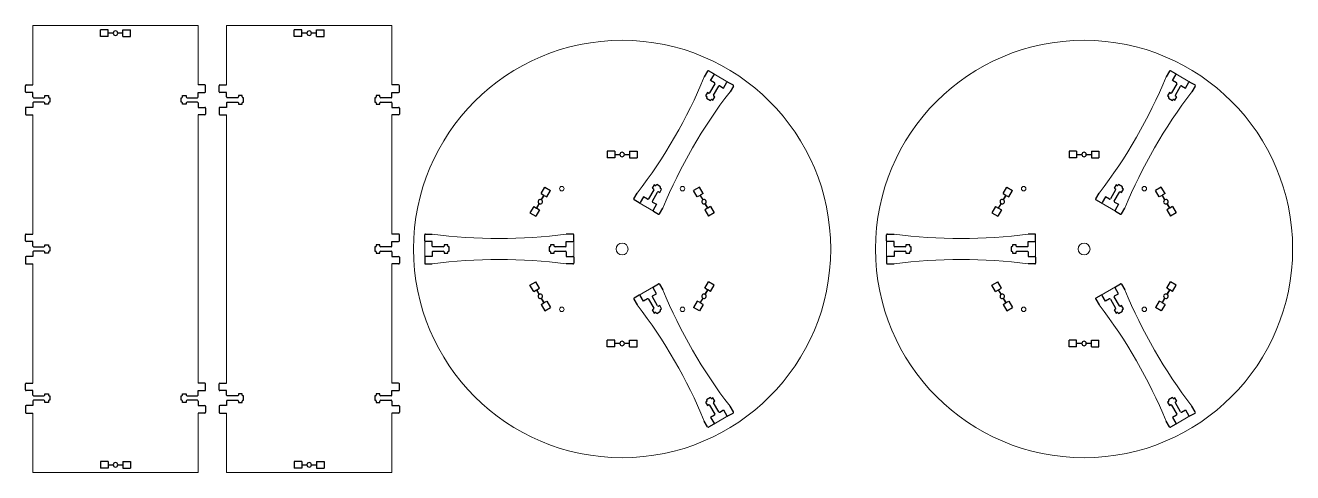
# Model space of a CAD drawing. Header units: millimetres. Extents: x 0 to 1730, y 0 to 300.
# Drawn here: x 879 to 1730, y 0 to 300 of the extents above; entities that cross this region are included whole.
import ezdxf

# ---------------------------------------------------------------- set-up
doc = ezdxf.new("R2010")
doc.units = ezdxf.units.MM
doc.layers.get('0').update_dxf_attribs({"linetype": 'CONTINUOUS', "lineweight": 25, "true_color": 0x000000})
for name, color, linetype, lineweight, true_color in [('Flange', 7, 'CONTINUOUS', 0, 0x000000), ('Left', 7, 'CONTINUOUS', 0, 0x000000), ('Right', 7, 'CONTINUOUS', 0, 0x000000)]:
    doc.layers.add(name, color=color, linetype=linetype, lineweight=lineweight, true_color=true_color)

msp = doc.modelspace()

# ---------------------------------------------------------------- linework, layer by layer
for p, q in [((935, 297), (930, 297)), ((930, 292.5), (930, 297)), ((935, 292.5), (930, 292.5)), ((935, 294.82), (935, 297)), ((938.5, 294.82), (935, 294.82)), ((938.5, 294.67), (935, 294.67)), ((935, 292.5), (935, 294.67)), ((945, 294.82), (941.5, 294.82)), ((945, 294.67), (941.5, 294.67)), ((945, 297), (950, 297)), ((945, 294.82), (945, 297)), ((945, 292.5), (945, 294.67)), ((945, 292.5), (950, 292.5)), ((950, 292.5), (950, 297)), ((1065, 297), (1060, 297)), ((1060, 292.5), (1060, 297)), ((1065, 292.5), (1060, 292.5)), ((1065, 294.82), (1065, 297)), ((1068.5, 294.82), (1065, 294.82)), ((1068.5, 294.67), (1065, 294.67)), ((1065, 292.5), (1065, 294.67)), ((1075, 294.82), (1071.5, 294.82)), ((1075, 294.67), (1071.5, 294.67)), ((1075, 297), (1080, 297)), ((1075, 294.82), (1075, 297)), ((1075, 292.5), (1075, 294.67)), ((1075, 292.5), (1080, 292.5)), ((1080, 292.5), (1080, 297)), ((1337.34, 269.32), (1335.09, 265.42)), ((1341.49, 267.5), (1338.02, 269.5)), ((1339.42, 262.92), (1341.67, 266.82)), ((1647.34, 269.32), (1645.09, 265.42)), ((1651.49, 267.5), (1648.02, 269.5)), ((1649.42, 262.92), (1651.67, 266.82)), ((879.5, 255.5), (879.5, 259.5)), ((880, 260), (884.5, 260)), ((1000, 260), (995.5, 260)), ((1000.5, 255.5), (1000.5, 259.5)), ((1009.5, 255.5), (1009.5, 259.5)), ((1010, 260), (1014.5, 260)), ((1130, 260), (1125.5, 260)), ((1130.5, 255.5), (1130.5, 259.5)), ((1342.2, 260.74), (1338.7, 254.67)), ((1342.02, 261.42), (1339.42, 262.92)), ((1341.3, 253.17), (1344.8, 259.24)), ((1345.48, 259.42), (1348.08, 257.92)), ((1348.08, 257.92), (1350.33, 261.82)), ((1351.01, 262), (1354.48, 260)), ((1354.66, 259.32), (1352.41, 255.42)), ((1652.2, 260.74), (1648.7, 254.67)), ((1652.02, 261.42), (1649.42, 262.92)), ((1651.3, 253.17), (1654.8, 259.24)), ((1655.48, 259.42), (1658.08, 257.92)), ((1658.08, 257.92), (1660.33, 261.82)), ((1661.01, 262), (1664.48, 260)), ((1664.66, 259.32), (1662.41, 255.42)), ((884.5, 255), (880, 255)), ((884.5, 252), (884.5, 255)), ((884.5, 248), (884.5, 245)), ((885, 251.5), (892, 251.5)), ((892, 248.5), (885, 248.5)), ((892.5, 252.86), (895, 252.86)), ((892.5, 252), (892.5, 252.86)), ((892.5, 247.14), (892.5, 248)), ((895, 247.14), (892.5, 247.14)), ((895, 252.86), (895, 252)), ((895, 248), (895, 247.14)), ((895.5, 251.5), (896, 251.5)), ((896, 248.5), (895.5, 248.5)), ((896, 251.5), (896, 248.5)), ((984, 248.5), (984, 251.5)), ((984, 251.5), (984.5, 251.5)), ((984.5, 248.5), (984, 248.5)), ((985, 252), (985, 252.86)), ((985, 252.86), (987.5, 252.86)), ((985, 247.14), (985, 248)), ((987.5, 247.14), (985, 247.14)), ((987.5, 252.86), (987.5, 252)), ((987.5, 248), (987.5, 247.14)), ((988, 251.5), (995, 251.5)), ((995, 248.5), (988, 248.5)), ((995.5, 252), (995.5, 255)), ((995.5, 255), (1000, 255)), ((995.5, 248), (995.5, 245)), ((1014.5, 255), (1010, 255)), ((1014.5, 252), (1014.5, 255)), ((1014.5, 248), (1014.5, 245)), ((1022, 251.5), (1015, 251.5)), ((1015, 248.5), (1022, 248.5)), ((1025, 252.86), (1022.5, 252.86)), ((1022.5, 252.86), (1022.5, 252)), ((1022.5, 248), (1022.5, 247.14)), ((1022.5, 247.14), (1025, 247.14)), ((1025, 252), (1025, 252.86)), ((1025, 247.14), (1025, 248)), ((1026, 251.5), (1025.5, 251.5)), ((1025.5, 248.5), (1026, 248.5)), ((1026, 248.5), (1026, 251.5)), ((1114, 251.5), (1114, 248.5)), ((1114.5, 251.5), (1114, 251.5)), ((1114, 248.5), (1114.5, 248.5)), ((1115, 252.86), (1115, 252)), ((1117.5, 252.86), (1115, 252.86)), ((1115, 248), (1115, 247.14)), ((1115, 247.14), (1117.5, 247.14)), ((1117.5, 252), (1117.5, 252.86)), ((1117.5, 247.14), (1117.5, 248)), ((1125, 251.5), (1118, 251.5)), ((1118, 248.5), (1125, 248.5)), ((1125.5, 255), (1130, 255)), ((1125.5, 252), (1125.5, 255)), ((1125.5, 248), (1125.5, 245)), ((1337.27, 254.92), (1336.02, 252.75)), ((1336.02, 252.75), (1336.77, 252.32)), ((1336.95, 251.64), (1336.7, 251.21)), ((1336.7, 251.21), (1339.3, 249.71)), ((1338.02, 254.49), (1337.27, 254.92)), ((1339.3, 249.71), (1339.55, 250.14)), ((1340.23, 250.32), (1340.98, 249.89)), ((1340.98, 249.89), (1342.23, 252.06)), ((1342.23, 252.06), (1341.48, 252.49)), ((1647.27, 254.92), (1646.02, 252.75)), ((1646.02, 252.75), (1646.77, 252.32)), ((1646.95, 251.64), (1646.7, 251.21)), ((1646.7, 251.21), (1649.3, 249.71)), ((1648.02, 254.49), (1647.27, 254.92)), ((1649.3, 249.71), (1649.55, 250.14)), ((1650.23, 250.32), (1650.98, 249.89)), ((1650.98, 249.89), (1652.23, 252.06)), ((1652.23, 252.06), (1651.48, 252.49)), ((879.5, 244.5), (879.5, 240.5)), ((884.5, 245), (880, 245)), ((880, 240), (884.5, 240)), ((995.5, 245), (1000, 245)), ((1000, 240), (995.5, 240)), ((1000.5, 244.5), (1000.5, 240.5)), ((1009.5, 244.5), (1009.5, 240.5)), ((1014.5, 245), (1010, 245)), ((1010, 240), (1014.5, 240)), ((1125.5, 245), (1130, 245)), ((1130, 240), (1125.5, 240)), ((1130.5, 244.5), (1130.5, 240.5)), ((1275, 215.65), (1270, 215.65)), ((1270, 215.65), (1270, 211.15)), ((1275, 215.65), (1275, 213.48)), ((1275, 213.48), (1278.5, 213.48)), ((1275, 213.33), (1275, 211.15)), ((1275, 213.33), (1278.5, 213.33)), ((1281.5, 213.48), (1285, 213.48)), ((1281.5, 213.33), (1285, 213.33)), ((1285, 215.65), (1290, 215.65)), ((1285, 215.65), (1285, 213.48)), ((1285, 213.33), (1285, 211.15)), ((1290, 215.65), (1290, 211.15)), ((1585, 215.65), (1580, 215.65)), ((1580, 215.65), (1580, 211.15)), ((1585, 215.65), (1585, 213.48)), ((1585, 213.48), (1588.5, 213.48)), ((1585, 213.33), (1585, 211.15)), ((1585, 213.33), (1588.5, 213.33)), ((1591.5, 213.48), (1595, 213.48)), ((1591.5, 213.33), (1595, 213.33)), ((1595, 215.65), (1600, 215.65)), ((1595, 215.65), (1595, 213.48)), ((1595, 213.33), (1595, 211.15)), ((1600, 215.65), (1600, 211.15)), ((1275, 211.15), (1270, 211.15)), ((1285, 211.15), (1290, 211.15)), ((1585, 211.15), (1580, 211.15)), ((1595, 211.15), (1600, 211.15)), ((1225.64, 187.16), (1228.14, 191.49)), ((1225.64, 187.16), (1227.53, 186.07)), ((1228.14, 191.49), (1232.04, 189.24)), ((1229.54, 184.91), (1232.04, 189.24)), ((1287.84, 183.58), (1290.09, 187.48)), ((1301.2, 189.72), (1297.7, 183.66)), ((1301.52, 193), (1300.27, 190.83)), ((1300.27, 190.83), (1301.02, 190.4)), ((1300.3, 182.16), (1303.8, 188.22)), ((1302.27, 192.57), (1301.52, 193)), ((1303.2, 193.19), (1302.95, 192.75)), ((1305.8, 191.69), (1303.2, 193.19)), ((1304.48, 188.4), (1305.23, 187.97)), ((1305.23, 187.97), (1306.48, 190.14)), ((1305.55, 191.25), (1305.8, 191.69)), ((1306.48, 190.14), (1305.73, 190.57)), ((1331.86, 191.49), (1327.96, 189.24)), ((1330.46, 184.91), (1327.96, 189.24)), ((1334.36, 187.16), (1331.86, 191.49)), ((1334.36, 187.16), (1332.47, 186.07)), ((1535.64, 187.16), (1538.14, 191.49)), ((1535.64, 187.16), (1537.53, 186.07)), ((1538.14, 191.49), (1542.04, 189.24)), ((1539.54, 184.91), (1542.04, 189.24)), ((1597.84, 183.58), (1600.09, 187.48)), ((1611.2, 189.72), (1607.7, 183.66)), ((1611.52, 193), (1610.27, 190.83)), ((1610.27, 190.83), (1611.02, 190.4)), ((1610.3, 182.16), (1613.8, 188.22)), ((1612.27, 192.57), (1611.52, 193)), ((1613.2, 193.19), (1612.95, 192.75)), ((1615.8, 191.69), (1613.2, 193.19)), ((1614.48, 188.4), (1615.23, 187.97)), ((1615.23, 187.97), (1616.48, 190.14)), ((1615.55, 191.25), (1615.8, 191.69)), ((1616.48, 190.14), (1615.73, 190.57)), ((1641.86, 191.49), (1637.96, 189.24)), ((1640.46, 184.91), (1637.96, 189.24)), ((1644.36, 187.16), (1641.86, 191.49)), ((1644.36, 187.16), (1642.47, 186.07)), ((1222.53, 177.41), (1224.28, 180.44)), ((1222.66, 177.33), (1224.41, 180.37)), ((1225.78, 183.04), (1227.53, 186.07)), ((1225.91, 182.96), (1227.66, 185.99)), ((1227.66, 185.99), (1229.54, 184.91)), ((1291.49, 180.9), (1288.02, 182.9)), ((1294.42, 184.98), (1292.17, 181.08)), ((1297.02, 183.48), (1294.42, 184.98)), ((1300.48, 181.48), (1303.08, 179.98)), ((1303.08, 179.98), (1300.83, 176.08)), ((1332.34, 185.99), (1330.46, 184.91)), ((1332.34, 185.99), (1334.09, 182.96)), ((1332.47, 186.07), (1334.22, 183.04)), ((1335.59, 180.37), (1337.34, 177.33)), ((1335.72, 180.44), (1337.47, 177.41)), ((1532.53, 177.41), (1534.28, 180.44)), ((1532.66, 177.33), (1534.41, 180.37)), ((1535.78, 183.04), (1537.53, 186.07)), ((1535.91, 182.96), (1537.66, 185.99)), ((1537.66, 185.99), (1539.54, 184.91)), ((1601.49, 180.9), (1598.02, 182.9)), ((1604.42, 184.98), (1602.17, 181.08)), ((1607.02, 183.48), (1604.42, 184.98)), ((1610.48, 181.48), (1613.08, 179.98)), ((1613.08, 179.98), (1610.83, 176.08)), ((1642.34, 185.99), (1640.46, 184.91)), ((1642.34, 185.99), (1644.09, 182.96)), ((1642.47, 186.07), (1644.22, 183.04)), ((1645.59, 180.37), (1647.34, 177.33)), ((1645.72, 180.44), (1647.47, 177.41)), ((1220.64, 178.5), (1218.14, 174.17)), ((1218.14, 174.17), (1222.04, 171.92)), ((1220.64, 178.5), (1222.53, 177.41)), ((1224.54, 176.25), (1222.04, 171.92)), ((1222.66, 177.33), (1224.54, 176.25)), ((1301.01, 175.4), (1304.48, 173.4)), ((1305.16, 173.58), (1307.41, 177.48)), ((1337.34, 177.33), (1335.46, 176.25)), ((1335.46, 176.25), (1337.96, 171.92)), ((1339.36, 178.5), (1337.47, 177.41)), ((1341.86, 174.17), (1337.96, 171.92)), ((1339.36, 178.5), (1341.86, 174.17)), ((1530.64, 178.5), (1528.14, 174.17)), ((1528.14, 174.17), (1532.04, 171.92)), ((1530.64, 178.5), (1532.53, 177.41)), ((1534.54, 176.25), (1532.04, 171.92)), ((1532.66, 177.33), (1534.54, 176.25)), ((1611.01, 175.4), (1614.48, 173.4)), ((1615.16, 173.58), (1617.41, 177.48)), ((1647.34, 177.33), (1645.46, 176.25)), ((1645.46, 176.25), (1647.96, 171.92)), ((1649.36, 178.5), (1647.47, 177.41)), ((1651.86, 174.17), (1647.96, 171.92)), ((1649.36, 178.5), (1651.86, 174.17)), ((879.5, 155.5), (879.5, 159.5)), ((880, 160), (884.5, 160)), ((884.5, 155), (880, 155)), ((884.5, 152), (884.5, 155)), ((1130, 160), (1125.5, 160)), ((1125.5, 155), (1130, 155)), ((1125.5, 152), (1125.5, 155)), ((1130.5, 155.5), (1130.5, 159.5)), ((1147.5, 155.5), (1147.5, 159.5)), ((1148, 160), (1152.5, 160)), ((1152.5, 155), (1148, 155)), ((1152.5, 152), (1152.5, 155)), ((1247, 160), (1242.5, 160)), ((1242.5, 155), (1247, 155)), ((1242.5, 152), (1242.5, 155)), ((1247.5, 155.5), (1247.5, 159.5)), ((1457.5, 155.5), (1457.5, 159.5)), ((1458, 160), (1462.5, 160)), ((1462.5, 155), (1458, 155)), ((1462.5, 152), (1462.5, 155)), ((1557, 160), (1552.5, 160)), ((1552.5, 155), (1557, 155)), ((1552.5, 152), (1552.5, 155)), ((1557.5, 155.5), (1557.5, 159.5)), ((884.5, 145), (880, 145)), ((884.5, 148), (884.5, 145)), ((885, 151.5), (892, 151.5)), ((892, 148.5), (885, 148.5)), ((892.5, 152.86), (895, 152.86)), ((892.5, 152), (892.5, 152.86)), ((892.5, 147.14), (892.5, 148)), ((895, 147.14), (892.5, 147.14)), ((895, 152.86), (895, 152)), ((895, 148), (895, 147.14)), ((895.5, 151.5), (896, 151.5)), ((896, 148.5), (895.5, 148.5)), ((896, 151.5), (896, 148.5)), ((1114, 151.5), (1114, 148.5)), ((1114.5, 151.5), (1114, 151.5)), ((1114, 148.5), (1114.5, 148.5)), ((1115, 152.86), (1115, 152)), ((1117.5, 152.86), (1115, 152.86)), ((1115, 148), (1115, 147.14)), ((1115, 147.14), (1117.5, 147.14)), ((1117.5, 152), (1117.5, 152.86)), ((1117.5, 147.14), (1117.5, 148)), ((1125, 151.5), (1118, 151.5)), ((1118, 148.5), (1125, 148.5)), ((1125.5, 148), (1125.5, 145)), ((1125.5, 145), (1130, 145)), ((1152.5, 145), (1148, 145)), ((1152.5, 148), (1152.5, 145)), ((1160, 151.5), (1153, 151.5)), ((1153, 148.5), (1160, 148.5)), ((1163, 152.86), (1160.5, 152.86)), ((1160.5, 152.86), (1160.5, 152)), ((1160.5, 148), (1160.5, 147.14)), ((1160.5, 147.14), (1163, 147.14)), ((1163, 152), (1163, 152.86)), ((1163, 147.14), (1163, 148)), ((1164, 151.5), (1163.5, 151.5)), ((1163.5, 148.5), (1164, 148.5)), ((1164, 148.5), (1164, 151.5)), ((1231, 151.5), (1231, 148.5)), ((1231.5, 151.5), (1231, 151.5)), ((1231, 148.5), (1231.5, 148.5)), ((1232, 152.86), (1232, 152)), ((1234.5, 152.86), (1232, 152.86)), ((1232, 148), (1232, 147.14)), ((1232, 147.14), (1234.5, 147.14)), ((1234.5, 152), (1234.5, 152.86)), ((1234.5, 147.14), (1234.5, 148)), ((1242, 151.5), (1235, 151.5)), ((1235, 148.5), (1242, 148.5)), ((1242.5, 148), (1242.5, 145)), ((1242.5, 145), (1247, 145)), ((1462.5, 145), (1458, 145)), ((1462.5, 148), (1462.5, 145)), ((1470, 151.5), (1463, 151.5)), ((1463, 148.5), (1470, 148.5)), ((1473, 152.86), (1470.5, 152.86)), ((1470.5, 152.86), (1470.5, 152)), ((1470.5, 148), (1470.5, 147.14)), ((1470.5, 147.14), (1473, 147.14)), ((1473, 152), (1473, 152.86)), ((1473, 147.14), (1473, 148)), ((1474, 151.5), (1473.5, 151.5)), ((1473.5, 148.5), (1474, 148.5)), ((1474, 148.5), (1474, 151.5)), ((1541, 151.5), (1541, 148.5)), ((1541.5, 151.5), (1541, 151.5)), ((1541, 148.5), (1541.5, 148.5)), ((1542, 152.86), (1542, 152)), ((1544.5, 152.86), (1542, 152.86)), ((1542, 148), (1542, 147.14)), ((1542, 147.14), (1544.5, 147.14)), ((1544.5, 152), (1544.5, 152.86)), ((1544.5, 147.14), (1544.5, 148)), ((1552, 151.5), (1545, 151.5)), ((1545, 148.5), (1552, 148.5)), ((1552.5, 148), (1552.5, 145)), ((1552.5, 145), (1557, 145)), ((879.5, 144.5), (879.5, 140.5)), ((880, 140), (884.5, 140)), ((1130, 140), (1125.5, 140)), ((1130.5, 144.5), (1130.5, 140.5)), ((1147.5, 144.5), (1147.5, 140.5)), ((1148, 140), (1152.5, 140)), ((1247, 140), (1242.5, 140)), ((1247.5, 144.5), (1247.5, 140.5)), ((1457.5, 144.5), (1457.5, 140.5)), ((1458, 140), (1462.5, 140)), ((1557, 140), (1552.5, 140)), ((1557.5, 144.5), (1557.5, 140.5)), ((1218.14, 125.83), (1222.04, 128.08)), ((1224.54, 123.75), (1222.04, 128.08)), ((1335.46, 123.75), (1337.96, 128.08)), ((1341.86, 125.83), (1337.96, 128.08)), ((1528.14, 125.83), (1532.04, 128.08)), ((1534.54, 123.75), (1532.04, 128.08)), ((1645.46, 123.75), (1647.96, 128.08)), ((1651.86, 125.83), (1647.96, 128.08)), ((1220.64, 121.5), (1218.14, 125.83)), ((1220.64, 121.5), (1222.53, 122.59)), ((1224.28, 119.56), (1222.53, 122.59)), ((1222.66, 122.67), (1224.54, 123.75)), ((1224.41, 119.63), (1222.66, 122.67)), ((1291.49, 119.1), (1288.02, 117.1)), ((1300.48, 118.52), (1303.08, 120.02)), ((1303.08, 120.02), (1300.83, 123.92)), ((1301.01, 124.6), (1304.48, 126.6)), ((1305.16, 126.42), (1307.41, 122.52)), ((1337.34, 122.67), (1335.46, 123.75)), ((1337.34, 122.67), (1335.59, 119.63)), ((1337.47, 122.59), (1335.72, 119.56)), ((1339.36, 121.5), (1337.47, 122.59)), ((1339.36, 121.5), (1341.86, 125.83)), ((1530.64, 121.5), (1528.14, 125.83)), ((1530.64, 121.5), (1532.53, 122.59)), ((1534.28, 119.56), (1532.53, 122.59)), ((1532.66, 122.67), (1534.54, 123.75)), ((1534.41, 119.63), (1532.66, 122.67)), ((1601.49, 119.1), (1598.02, 117.1)), ((1610.48, 118.52), (1613.08, 120.02)), ((1613.08, 120.02), (1610.83, 123.92)), ((1611.01, 124.6), (1614.48, 126.6)), ((1615.16, 126.42), (1617.41, 122.52)), ((1647.34, 122.67), (1645.46, 123.75)), ((1647.34, 122.67), (1645.59, 119.63)), ((1647.47, 122.59), (1645.72, 119.56)), ((1649.36, 121.5), (1647.47, 122.59)), ((1649.36, 121.5), (1651.86, 125.83)), ((1225.64, 112.84), (1227.53, 113.93)), ((1225.64, 112.84), (1228.14, 108.51)), ((1227.53, 113.93), (1225.78, 116.96)), ((1227.66, 114.01), (1225.91, 117.04)), ((1227.66, 114.01), (1229.54, 115.09)), ((1228.14, 108.51), (1232.04, 110.76)), ((1229.54, 115.09), (1232.04, 110.76)), ((1287.84, 116.42), (1290.09, 112.52)), ((1294.42, 115.02), (1292.17, 118.92)), ((1297.02, 116.52), (1294.42, 115.02)), ((1297.7, 116.34), (1301.2, 110.28)), ((1303.8, 111.78), (1300.3, 117.84)), ((1305.23, 112.03), (1304.48, 111.6)), ((1306.48, 109.86), (1305.23, 112.03)), ((1330.46, 115.09), (1327.96, 110.76)), ((1331.86, 108.51), (1327.96, 110.76)), ((1332.34, 114.01), (1330.46, 115.09)), ((1334.36, 112.84), (1331.86, 108.51)), ((1334.09, 117.04), (1332.34, 114.01)), ((1334.22, 116.96), (1332.47, 113.93)), ((1334.36, 112.84), (1332.47, 113.93)), ((1535.64, 112.84), (1537.53, 113.93)), ((1535.64, 112.84), (1538.14, 108.51)), ((1537.53, 113.93), (1535.78, 116.96)), ((1537.66, 114.01), (1535.91, 117.04)), ((1537.66, 114.01), (1539.54, 115.09)), ((1538.14, 108.51), (1542.04, 110.76)), ((1539.54, 115.09), (1542.04, 110.76)), ((1597.84, 116.42), (1600.09, 112.52)), ((1604.42, 115.02), (1602.17, 118.92)), ((1607.02, 116.52), (1604.42, 115.02)), ((1607.7, 116.34), (1611.2, 110.28)), ((1613.8, 111.78), (1610.3, 117.84)), ((1615.23, 112.03), (1614.48, 111.6)), ((1616.48, 109.86), (1615.23, 112.03)), ((1640.46, 115.09), (1637.96, 110.76)), ((1641.86, 108.51), (1637.96, 110.76)), ((1642.34, 114.01), (1640.46, 115.09)), ((1644.36, 112.84), (1641.86, 108.51)), ((1644.09, 117.04), (1642.34, 114.01)), ((1644.22, 116.96), (1642.47, 113.93)), ((1644.36, 112.84), (1642.47, 113.93)), ((1301.02, 109.6), (1300.27, 109.17)), ((1300.27, 109.17), (1301.52, 107)), ((1301.52, 107), (1302.27, 107.43)), ((1302.95, 107.25), (1303.2, 106.81)), ((1303.2, 106.81), (1305.8, 108.31)), ((1305.8, 108.31), (1305.55, 108.75)), ((1305.73, 109.43), (1306.48, 109.86)), ((1611.02, 109.6), (1610.27, 109.17)), ((1610.27, 109.17), (1611.52, 107)), ((1611.52, 107), (1612.27, 107.43)), ((1612.95, 107.25), (1613.2, 106.81)), ((1613.2, 106.81), (1615.8, 108.31)), ((1615.8, 108.31), (1615.55, 108.75)), ((1615.73, 109.43), (1616.48, 109.86)), ((1275, 88.85), (1270, 88.85)), ((1270, 84.35), (1270, 88.85)), ((1275, 86.67), (1275, 88.85)), ((1278.5, 86.67), (1275, 86.67)), ((1278.5, 86.52), (1275, 86.52)), ((1275, 84.35), (1275, 86.52)), ((1285, 86.67), (1281.5, 86.67)), ((1285, 86.52), (1281.5, 86.52)), ((1285, 88.85), (1290, 88.85)), ((1285, 86.67), (1285, 88.85)), ((1285, 84.35), (1285, 86.52)), ((1290, 84.35), (1290, 88.85)), ((1585, 88.85), (1580, 88.85)), ((1580, 84.35), (1580, 88.85)), ((1585, 86.67), (1585, 88.85)), ((1588.5, 86.67), (1585, 86.67)), ((1588.5, 86.52), (1585, 86.52)), ((1585, 84.35), (1585, 86.52)), ((1595, 86.67), (1591.5, 86.67)), ((1595, 86.52), (1591.5, 86.52)), ((1595, 88.85), (1600, 88.85)), ((1595, 86.67), (1595, 88.85)), ((1595, 84.35), (1595, 86.52)), ((1600, 84.35), (1600, 88.85)), ((1275, 84.35), (1270, 84.35)), ((1285, 84.35), (1290, 84.35)), ((1585, 84.35), (1580, 84.35)), ((1595, 84.35), (1600, 84.35)), ((880, 60), (884.5, 60)), ((1000, 60), (995.5, 60)), ((1010, 60), (1014.5, 60)), ((1130, 60), (1125.5, 60)), ((879.5, 55.5), (879.5, 59.5)), ((884.5, 55), (880, 55)), ((884.5, 52), (884.5, 55)), ((885, 51.5), (892, 51.5)), ((892.5, 52.86), (895, 52.86)), ((892.5, 52), (892.5, 52.86)), ((895, 52.86), (895, 52)), ((895.5, 51.5), (896, 51.5)), ((896, 51.5), (896, 48.5)), ((984, 48.5), (984, 51.5)), ((984, 51.5), (984.5, 51.5)), ((985, 52), (985, 52.86)), ((985, 52.86), (987.5, 52.86)), ((987.5, 52.86), (987.5, 52)), ((988, 51.5), (995, 51.5)), ((995.5, 52), (995.5, 55)), ((995.5, 55), (1000, 55)), ((1000.5, 55.5), (1000.5, 59.5)), ((1009.5, 55.5), (1009.5, 59.5)), ((1014.5, 55), (1010, 55)), ((1014.5, 52), (1014.5, 55)), ((1022, 51.5), (1015, 51.5)), ((1025, 52.86), (1022.5, 52.86)), ((1022.5, 52.86), (1022.5, 52)), ((1025, 52), (1025, 52.86)), ((1026, 51.5), (1025.5, 51.5)), ((1026, 48.5), (1026, 51.5)), ((1114, 51.5), (1114, 48.5)), ((1114.5, 51.5), (1114, 51.5)), ((1115, 52.86), (1115, 52)), ((1117.5, 52.86), (1115, 52.86)), ((1117.5, 52), (1117.5, 52.86)), ((1125, 51.5), (1118, 51.5)), ((1125.5, 55), (1130, 55)), ((1125.5, 52), (1125.5, 55)), ((1130.5, 55.5), (1130.5, 59.5)), ((879.5, 44.5), (879.5, 40.5)), ((884.5, 45), (880, 45)), ((884.5, 48), (884.5, 45)), ((892, 48.5), (885, 48.5)), ((892.5, 47.14), (892.5, 48)), ((895, 47.14), (892.5, 47.14)), ((895, 48), (895, 47.14)), ((896, 48.5), (895.5, 48.5)), ((984.5, 48.5), (984, 48.5)), ((985, 47.14), (985, 48)), ((987.5, 47.14), (985, 47.14)), ((987.5, 48), (987.5, 47.14)), ((995, 48.5), (988, 48.5)), ((995.5, 48), (995.5, 45)), ((995.5, 45), (1000, 45)), ((1000.5, 44.5), (1000.5, 40.5)), ((1009.5, 44.5), (1009.5, 40.5)), ((1014.5, 45), (1010, 45)), ((1014.5, 48), (1014.5, 45)), ((1015, 48.5), (1022, 48.5)), ((1022.5, 48), (1022.5, 47.14)), ((1022.5, 47.14), (1025, 47.14)), ((1025, 47.14), (1025, 48)), ((1025.5, 48.5), (1026, 48.5)), ((1114, 48.5), (1114.5, 48.5)), ((1115, 48), (1115, 47.14)), ((1115, 47.14), (1117.5, 47.14)), ((1117.5, 47.14), (1117.5, 48)), ((1118, 48.5), (1125, 48.5)), ((1125.5, 48), (1125.5, 45)), ((1125.5, 45), (1130, 45)), ((1130.5, 44.5), (1130.5, 40.5)), ((1336.77, 47.68), (1336.02, 47.25)), ((1336.02, 47.25), (1337.27, 45.08)), ((1339.3, 50.29), (1336.7, 48.79)), ((1336.7, 48.79), (1336.95, 48.36)), ((1337.27, 45.08), (1338.02, 45.51)), ((1338.7, 45.33), (1342.2, 39.26)), ((1339.55, 49.86), (1339.3, 50.29)), ((1340.98, 50.11), (1340.23, 49.68)), ((1342.23, 47.94), (1340.98, 50.11)), ((1344.8, 40.76), (1341.3, 46.83)), ((1341.48, 47.51), (1342.23, 47.94)), ((1354.66, 40.68), (1352.41, 44.58)), ((1646.77, 47.68), (1646.02, 47.25)), ((1646.02, 47.25), (1647.27, 45.08)), ((1649.3, 50.29), (1646.7, 48.79)), ((1646.7, 48.79), (1646.95, 48.36)), ((1647.27, 45.08), (1648.02, 45.51)), ((1648.7, 45.33), (1652.2, 39.26)), ((1649.55, 49.86), (1649.3, 50.29)), ((1650.98, 50.11), (1650.23, 49.68)), ((1652.23, 47.94), (1650.98, 50.11)), ((1654.8, 40.76), (1651.3, 46.83)), ((1651.48, 47.51), (1652.23, 47.94)), ((1664.66, 40.68), (1662.41, 44.58)), ((880, 40), (884.5, 40)), ((1000, 40), (995.5, 40)), ((1010, 40), (1014.5, 40)), ((1130, 40), (1125.5, 40)), ((1337.34, 30.68), (1335.09, 34.58)), ((1342.02, 38.58), (1339.42, 37.08)), ((1339.42, 37.08), (1341.67, 33.18)), ((1345.48, 40.58), (1348.08, 42.08)), ((1348.08, 42.08), (1350.33, 38.18)), ((1351.01, 38), (1354.48, 40)), ((1647.34, 30.68), (1645.09, 34.58)), ((1652.02, 38.58), (1649.42, 37.08)), ((1649.42, 37.08), (1651.67, 33.18)), ((1655.48, 40.58), (1658.08, 42.08)), ((1658.08, 42.08), (1660.33, 38.18)), ((1661.01, 38), (1664.48, 40)), ((1341.49, 32.5), (1338.02, 30.5)), ((1651.49, 32.5), (1648.02, 30.5)), ((935, 7.5), (930, 7.5)), ((930, 7.5), (930, 3)), ((935, 3), (930, 3)), ((935, 7.5), (935, 5.32)), ((935, 5.32), (938.5, 5.32)), ((935, 5.17), (935, 3)), ((935, 5.17), (938.5, 5.17)), ((941.5, 5.32), (945, 5.32)), ((941.5, 5.17), (945, 5.17)), ((945, 7.5), (950, 7.5)), ((945, 7.5), (945, 5.32)), ((945, 5.17), (945, 3)), ((945, 3), (950, 3)), ((950, 7.5), (950, 3)), ((1065, 7.5), (1060, 7.5)), ((1060, 7.5), (1060, 3)), ((1065, 3), (1060, 3)), ((1065, 7.5), (1065, 5.32)), ((1065, 5.32), (1068.5, 5.32)), ((1065, 5.17), (1065, 3)), ((1065, 5.17), (1068.5, 5.17)), ((1071.5, 5.32), (1075, 5.32)), ((1071.5, 5.17), (1075, 5.17)), ((1075, 7.5), (1080, 7.5)), ((1075, 7.5), (1075, 5.32)), ((1075, 5.17), (1075, 3)), ((1075, 3), (1080, 3)), ((1080, 7.5), (1080, 3))]:
    msp.add_line(p, q)
for centre, radius, start, end in [((940, 294.75), 1.5, 2.86598, 177.13402), ((940, 294.75), 1.5, 182.86598, 357.13402), ((1070, 294.75), 1.5, 2.86598, 177.13402), ((1070, 294.75), 1.5, 182.86598, 357.13402), ((1337.77, 269.07), 0.5, 60, 150), ((1341.24, 267.07), 0.5, 330, 60), ((1647.77, 269.07), 0.5, 60, 150), ((1651.24, 267.07), 0.5, 330, 60), ((880, 259.5), 0.5, 90, 180), ((880, 255.5), 0.5, 180, 270), ((1000, 259.5), 0.5, 360, 90), ((1000, 255.5), 0.5, 270, 360), ((1010, 259.5), 0.5, 90, 180), ((1010, 255.5), 0.5, 180, 270), ((1130, 259.5), 0.5, 360, 90), ((1130, 255.5), 0.5, 270, 360), ((1341.77, 260.99), 0.5, 330, 60), ((1345.23, 258.99), 0.5, 60, 150), ((1350.76, 261.57), 0.5, 60, 150), ((1354.23, 259.57), 0.5, 330, 60), ((1651.77, 260.99), 0.5, 330, 60), ((1655.23, 258.99), 0.5, 60, 150), ((1660.76, 261.57), 0.5, 60, 150), ((1664.23, 259.57), 0.5, 330, 60), ((885, 252), 0.5, 180, 270), ((885, 248), 0.5, 90, 180), ((892, 252), 0.5, 270, 0), ((892, 248), 0.5, 0, 90), ((895.5, 252), 0.5, 180, 270), ((895.5, 248), 0.5, 90, 180), ((984.5, 252), 0.5, 270, 360), ((984.5, 248), 0.5, 360, 90), ((988, 252), 0.5, 180, 270), ((988, 248), 0.5, 90, 180), ((995, 252), 0.5, 270, 360), ((995, 248), 0.5, 0, 90), ((1015, 252), 0.5, 180, 270), ((1015, 248), 0.5, 90, 180), ((1022, 252), 0.5, 270, 360), ((1022, 248), 0.5, 360, 90), ((1025.5, 252), 0.5, 180, 270), ((1025.5, 248), 0.5, 90, 180), ((1114.5, 252), 0.5, 270, 360), ((1114.5, 248), 0.5, 0, 90), ((1118, 252), 0.5, 180, 270), ((1118, 248), 0.5, 90, 180), ((1125, 252), 0.5, 270, 360), ((1125, 248), 0.5, 0, 90), ((1336.52, 251.89), 0.5, 330, 60), ((1338.27, 254.92), 0.5, 240, 330), ((1339.98, 249.89), 0.5, 60, 150), ((1341.73, 252.92), 0.5, 150, 240), ((1646.52, 251.89), 0.5, 330, 60), ((1648.27, 254.92), 0.5, 240, 330), ((1649.98, 249.89), 0.5, 60, 150), ((1651.73, 252.92), 0.5, 150, 240), ((880, 244.5), 0.5, 90, 180), ((880, 240.5), 0.5, 180, 270), ((1000, 244.5), 0.5, 360, 90), ((1000, 240.5), 0.5, 270, 360), ((1010, 244.5), 0.5, 90, 180), ((1010, 240.5), 0.5, 180, 270), ((1130, 244.5), 0.5, 360, 90), ((1130, 240.5), 0.5, 270, 360), ((1280, 213.4), 1.5, 2.86598, 177.13402), ((1280, 213.4), 1.5, 182.86598, 357.13402), ((1590, 213.4), 1.5, 2.86598, 177.13402), ((1590, 213.4), 1.5, 182.86598, 357.13402), ((1300.77, 189.97), 0.5, 330, 60), ((1302.52, 193), 0.5, 240, 330), ((1304.23, 187.97), 0.5, 60, 150), ((1305.98, 191), 0.5, 150, 240), ((1610.77, 189.97), 0.5, 330, 60), ((1612.52, 193), 0.5, 240, 330), ((1614.23, 187.97), 0.5, 60, 150), ((1615.98, 191), 0.5, 150, 240), ((1225.09, 181.7), 1.5, 62.86598, 237.13402), ((1225.09, 181.7), 1.5, 242.86598, 57.13402), ((1288.27, 183.33), 0.5, 150, 240), ((1291.74, 181.33), 0.5, 240, 330), ((1297.27, 183.91), 0.5, 240, 330), ((1300.73, 181.91), 0.5, 150, 240), ((1334.91, 181.7), 1.5, 122.86598, 297.13402), ((1334.91, 181.7), 1.5, 302.86598, 117.13402), ((1535.09, 181.7), 1.5, 62.86598, 237.13402), ((1535.09, 181.7), 1.5, 242.86598, 57.13402), ((1598.27, 183.33), 0.5, 150, 240), ((1601.74, 181.33), 0.5, 240, 330), ((1607.27, 183.91), 0.5, 240, 330), ((1610.73, 181.91), 0.5, 150, 240), ((1644.91, 181.7), 1.5, 122.86598, 297.13402), ((1644.91, 181.7), 1.5, 302.86598, 117.13402), ((1301.26, 175.83), 0.5, 150, 240), ((1304.73, 173.83), 0.5, 240, 330), ((1611.26, 175.83), 0.5, 150, 240), ((1614.73, 173.83), 0.5, 240, 330), ((880, 159.5), 0.5, 90, 180), ((880, 155.5), 0.5, 180, 270), ((1130, 159.5), 0.5, 360, 90), ((1130, 155.5), 0.5, 270, 360), ((1148, 159.5), 0.5, 90, 180), ((1148, 155.5), 0.5, 180, 270), ((1247, 159.5), 0.5, 360, 90), ((1247, 155.5), 0.5, 270, 360), ((1458, 159.5), 0.5, 90, 180), ((1458, 155.5), 0.5, 180, 270), ((1557, 159.5), 0.5, 360, 90), ((1557, 155.5), 0.5, 270, 360), ((880, 144.5), 0.5, 90, 180), ((885, 152), 0.5, 180, 270), ((885, 148), 0.5, 90, 180), ((892, 152), 0.5, 270, 0), ((892, 148), 0.5, 0, 90), ((895.5, 152), 0.5, 180, 270), ((895.5, 148), 0.5, 90, 180), ((1114.5, 152), 0.5, 270, 360), ((1114.5, 148), 0.5, 0, 90), ((1118, 152), 0.5, 180, 270), ((1118, 148), 0.5, 90, 180), ((1125, 152), 0.5, 270, 360), ((1125, 148), 0.5, 0, 90), ((1130, 144.5), 0.5, 360, 90), ((1148, 144.5), 0.5, 90, 180), ((1153, 152), 0.5, 180, 270), ((1153, 148), 0.5, 90, 180), ((1160, 152), 0.5, 270, 360), ((1160, 148), 0.5, 360, 90), ((1163.5, 152), 0.5, 180, 270), ((1163.5, 148), 0.5, 90, 180), ((1231.5, 152), 0.5, 270, 360), ((1231.5, 148), 0.5, 0, 90), ((1235, 152), 0.5, 180, 270), ((1235, 148), 0.5, 90, 180), ((1242, 152), 0.5, 270, 360), ((1242, 148), 0.5, 0, 90), ((1247, 144.5), 0.5, 360, 90), ((1458, 144.5), 0.5, 90, 180), ((1463, 152), 0.5, 180, 270), ((1463, 148), 0.5, 90, 180), ((1470, 152), 0.5, 270, 360), ((1470, 148), 0.5, 360, 90), ((1473.5, 152), 0.5, 180, 270), ((1473.5, 148), 0.5, 90, 180), ((1541.5, 152), 0.5, 270, 360), ((1541.5, 148), 0.5, 0, 90), ((1545, 152), 0.5, 180, 270), ((1545, 148), 0.5, 90, 180), ((1552, 152), 0.5, 270, 360), ((1552, 148), 0.5, 0, 90), ((1557, 144.5), 0.5, 360, 90), ((880, 140.5), 0.5, 180, 270), ((1130, 140.5), 0.5, 270, 360), ((1148, 140.5), 0.5, 180, 270), ((1247, 140.5), 0.5, 270, 360), ((1458, 140.5), 0.5, 180, 270), ((1557, 140.5), 0.5, 270, 360), ((1225.09, 118.3), 1.5, 122.86598, 297.13402), ((1225.09, 118.3), 1.5, 302.86598, 117.13402), ((1291.74, 118.67), 0.5, 30, 120), ((1301.26, 124.17), 0.5, 120, 210), ((1304.73, 126.17), 0.5, 30, 120), ((1334.91, 118.3), 1.5, 62.86598, 237.13402), ((1334.91, 118.3), 1.5, 242.86598, 57.13402), ((1535.09, 118.3), 1.5, 122.86598, 297.13402), ((1535.09, 118.3), 1.5, 302.86598, 117.13402), ((1601.74, 118.67), 0.5, 30, 120), ((1611.26, 124.17), 0.5, 120, 210), ((1614.73, 126.17), 0.5, 30, 120), ((1644.91, 118.3), 1.5, 62.86598, 237.13402), ((1644.91, 118.3), 1.5, 242.86598, 57.13402), ((1288.27, 116.67), 0.5, 120, 210), ((1297.27, 116.09), 0.5, 30, 120), ((1300.73, 118.09), 0.5, 120, 210), ((1304.23, 112.03), 0.5, 210, 300), ((1598.27, 116.67), 0.5, 120, 210), ((1607.27, 116.09), 0.5, 30, 120), ((1610.73, 118.09), 0.5, 120, 210), ((1614.23, 112.03), 0.5, 210, 300), ((1300.77, 110.03), 0.5, 300, 30), ((1302.52, 107), 0.5, 30, 120), ((1305.98, 109), 0.5, 120, 210), ((1610.77, 110.03), 0.5, 300, 30), ((1612.52, 107), 0.5, 30, 120), ((1615.98, 109), 0.5, 120, 210), ((1280, 86.6), 1.5, 2.86598, 177.13402), ((1280, 86.6), 1.5, 182.86598, 357.13402), ((1590, 86.6), 1.5, 2.86598, 177.13402), ((1590, 86.6), 1.5, 182.86598, 357.13402), ((880, 59.5), 0.5, 90, 180), ((1000, 59.5), 0.5, 360, 90), ((1010, 59.5), 0.5, 90, 180), ((1130, 59.5), 0.5, 360, 90), ((880, 55.5), 0.5, 180, 270), ((885, 52), 0.5, 180, 270), ((892, 52), 0.5, 270, 0), ((895.5, 52), 0.5, 180, 270), ((984.5, 52), 0.5, 270, 360), ((988, 52), 0.5, 180, 270), ((995, 52), 0.5, 270, 360), ((1000, 55.5), 0.5, 270, 360), ((1010, 55.5), 0.5, 180, 270), ((1015, 52), 0.5, 180, 270), ((1022, 52), 0.5, 270, 360), ((1025.5, 52), 0.5, 180, 270), ((1114.5, 52), 0.5, 270, 360), ((1118, 52), 0.5, 180, 270), ((1125, 52), 0.5, 270, 360), ((1130, 55.5), 0.5, 270, 360), ((880, 44.5), 0.5, 90, 180), ((885, 48), 0.5, 90, 180), ((892, 48), 0.5, 0, 90), ((895.5, 48), 0.5, 90, 180), ((984.5, 48), 0.5, 360, 90), ((988, 48), 0.5, 90, 180), ((995, 48), 0.5, 0, 90), ((1000, 44.5), 0.5, 360, 90), ((1010, 44.5), 0.5, 90, 180), ((1015, 48), 0.5, 90, 180), ((1022, 48), 0.5, 360, 90), ((1025.5, 48), 0.5, 90, 180), ((1114.5, 48), 0.5, 0, 90), ((1118, 48), 0.5, 90, 180), ((1125, 48), 0.5, 0, 90), ((1130, 44.5), 0.5, 360, 90), ((1336.52, 48.11), 0.5, 300, 30), ((1338.27, 45.08), 0.5, 30, 120), ((1339.98, 50.11), 0.5, 210, 300), ((1341.73, 47.08), 0.5, 120, 210), ((1646.52, 48.11), 0.5, 300, 30), ((1648.27, 45.08), 0.5, 30, 120), ((1649.98, 50.11), 0.5, 210, 300), ((1651.73, 47.08), 0.5, 120, 210), ((880, 40.5), 0.5, 180, 270), ((1000, 40.5), 0.5, 270, 360), ((1010, 40.5), 0.5, 180, 270), ((1130, 40.5), 0.5, 270, 360), ((1341.77, 39.01), 0.5, 300, 30), ((1345.23, 41.01), 0.5, 210, 300), ((1350.76, 38.43), 0.5, 210, 300), ((1354.23, 40.43), 0.5, 300, 30), ((1651.77, 39.01), 0.5, 300, 30), ((1655.23, 41.01), 0.5, 210, 300), ((1660.76, 38.43), 0.5, 210, 300), ((1664.23, 40.43), 0.5, 300, 30), ((1337.77, 30.93), 0.5, 210, 300), ((1341.24, 32.93), 0.5, 300, 30), ((1647.77, 30.93), 0.5, 210, 300), ((1651.24, 32.93), 0.5, 300, 30), ((940, 5.25), 1.5, 2.86598, 177.13402), ((940, 5.25), 1.5, 182.86598, 357.13402), ((1070, 5.25), 1.5, 2.86598, 177.13402), ((1070, 5.25), 1.5, 182.86598, 357.13402)]:
    msp.add_arc(centre, radius, start, end)
at = {"layer": 'Flange'}
for p, q in [((1351.01, 262), (1341.49, 267.5)), ((1661.01, 262), (1651.49, 267.5)), ((1301.01, 175.4), (1291.49, 180.9)), ((1611.01, 175.4), (1601.49, 180.9)), ((1147.5, 155.5), (1147.5, 144.5)), ((1247.5, 155.5), (1247.5, 144.5)), ((1457.5, 155.5), (1457.5, 144.5)), ((1557.5, 155.5), (1557.5, 144.5)), ((1291.49, 119.1), (1301.01, 124.6)), ((1601.49, 119.1), (1611.01, 124.6)), ((1341.49, 32.5), (1351.01, 38)), ((1651.49, 32.5), (1661.01, 38))]:
    msp.add_line(p, q, dxfattribs=at)
for centre, radius in [((1280, 150), 140), ((1590, 150), 140), ((1239.5, 190.5), 1.5), ((1320.5, 190.5), 1.5), ((1549.5, 190.5), 1.5), ((1630.5, 190.5), 1.5), ((1280, 150), 4), ((1590, 150), 4), ((1239.5, 109.5), 1.5), ((1320.5, 109.5), 1.5), ((1549.5, 109.5), 1.5), ((1630.5, 109.5), 1.5)]:
    msp.add_circle(centre, radius, dxfattribs=at)
for centre, start, end in [((1021.61, 394.45), 322.37185, 337.62815), ((1331.61, 394.45), 322.37185, 337.62815), ((1620.89, 48.45), 142.37185, 157.62815), ((1930.89, 48.45), 142.37185, 157.62815), ((1197.5, 496), 262.37185, 277.62815), ((1507.5, 496), 262.37185, 277.62815), ((1197.5, -196), 82.37185, 97.62815), ((1507.5, -196), 82.37185, 97.62815), ((1620.89, 251.55), 202.37185, 217.62815), ((1930.89, 251.55), 202.37185, 217.62815), ((1021.61, -94.45), 22.37185, 37.62815), ((1331.61, -94.45), 22.37185, 37.62815)]:
    msp.add_arc(centre, 339, start, end, dxfattribs=at)
at = {"layer": 'Left'}
for p, q in [((884.5, 300), (884.5, 260)), ((884.5, 300), (995.5, 300)), ((995.5, 300), (995.5, 260)), ((884.5, 240), (884.5, 160)), ((995.5, 240), (995.5, 60)), ((884.5, 140), (884.5, 60)), ((884.5, 40), (884.5, 0)), ((995.5, 40), (995.5, 0)), ((995.5, 0), (884.5, 0))]:
    msp.add_line(p, q, dxfattribs=at)
at = {"layer": 'Right'}
for p, q in [((1014.5, 300), (1014.5, 260)), ((1125.5, 300), (1014.5, 300)), ((1125.5, 300), (1125.5, 260)), ((1014.5, 240), (1014.5, 60)), ((1125.5, 240), (1125.5, 160)), ((1125.5, 140), (1125.5, 60)), ((1014.5, 40), (1014.5, 0)), ((1125.5, 40), (1125.5, 0)), ((1014.5, 0), (1125.5, 0))]:
    msp.add_line(p, q, dxfattribs=at)

doc.saveas('drawing.dxf')
